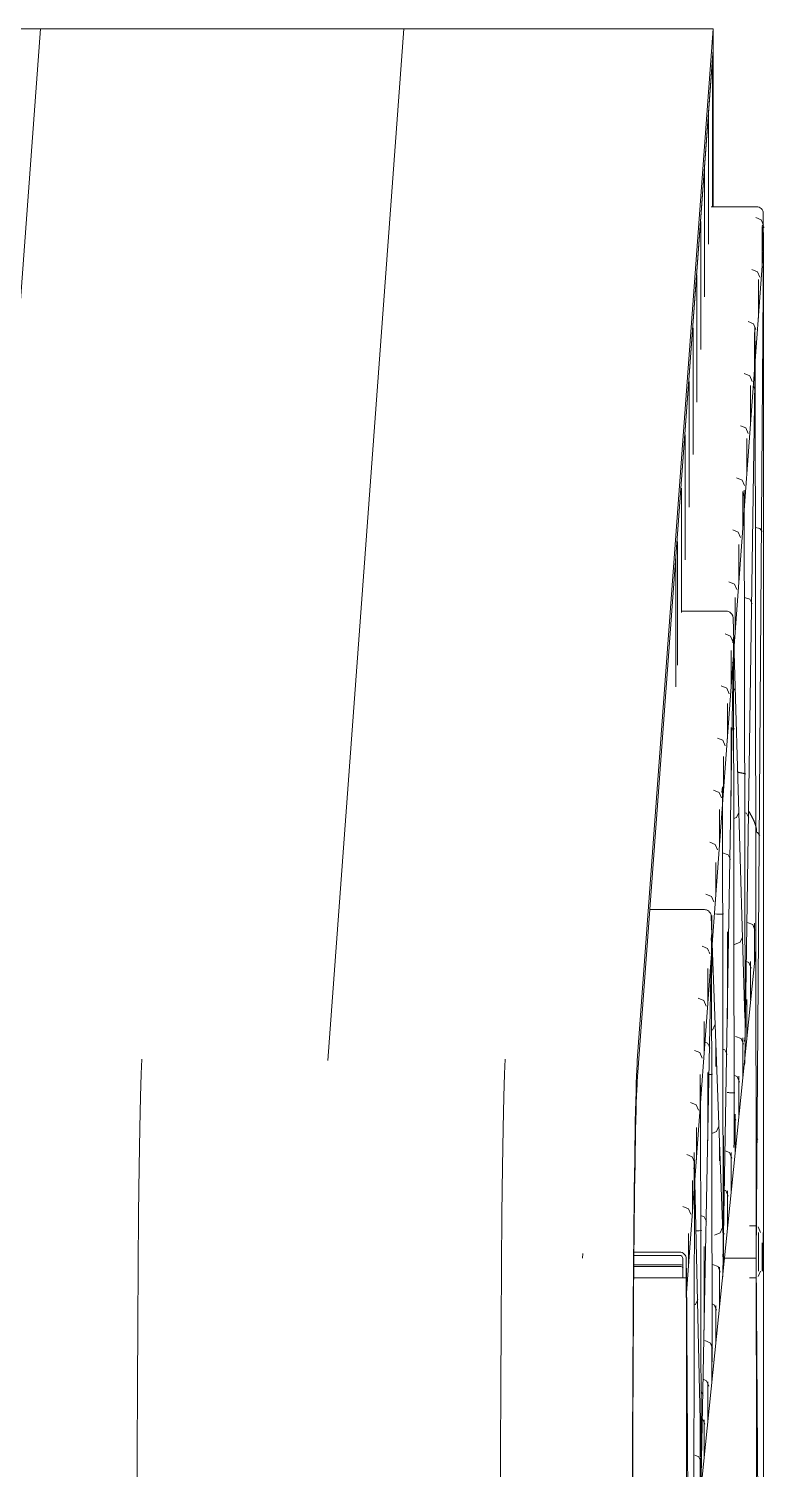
# Model space of a CAD drawing. Header units: metres. Extents: x 3 to 183, y -124 to 10.
# Drawn here: x 92.89 to 93.598, y 4.261 to 5.648 of the extents above; entities that cross this region are included whole.
import ezdxf

# ---------------------------------------------------------------- set-up
doc = ezdxf.new("R2010")
doc.units = ezdxf.units.M
for name, color, linetype, lineweight in [('A-GENM', 7, 'Continuous', 9), ('A-ROOF', 7, 'Continuous', 9), ('A-ROOF-PATT', 7, 'Continuous', 9), ('A-WALL-PATT', 7, 'Continuous', 9), ('I-WALL', 7, 'Continuous', 9)]:
    doc.layers.add(name, color=color, linetype=linetype, lineweight=lineweight)
pattern_1 = [(90, (-80.21, 0), (-0.00373, 2.283966280409814e-19), [])]
pattern_2 = [(90, (-80.16199999999999, 0), (-0.00373, 2.283966280409814e-19), [])]

# ---------------------------------------------------------------- blocks, each defined once
blk = doc.blocks.new('FP_238-Elevación 01')
at = {"layer": 'A-ROOF-PATT', "color": 116, "true_color": 0x008040}
for p, q in [((-80.76112483287318, 4.642252183839147), (-80.76042692614426, 4.656112128290396)), ((-80.4111447042504, 4.642252183839147), (-80.41044679752153, 4.656112128290396)), ((-80.7617977668771, 4.620035304034276), (-80.76112483287318, 4.642252183839147)), ((-80.41181763825435, 4.620035304034276), (-80.4111447042504, 4.642252183839147)), ((-80.76243441714736, 4.589834921217316), (-80.7617977668771, 4.620035304034276)), ((-80.41245428852461, 4.589834921217316), (-80.41181763825435, 4.620035304034276)), ((-80.76302408255025, 4.552158658410472), (-80.76243441714736, 4.589834921217316)), ((-80.4130439539275, 4.552158658410472), (-80.41245428852461, 4.589834921217316)), ((-80.76355685169707, 4.50763979693694), (-80.76302408255025, 4.552158658410472)), ((-80.41357672307433, 4.50763979693694), (-80.4130439539275, 4.552158658410472)), ((-80.76402376953953, 4.457026631914138), (-80.76355685169707, 4.50763979693694)), ((-80.4140436409168, 4.457026631914136), (-80.41357672307433, 4.50763979693694)), ((-80.76441698789093, 4.401169894538019), (-80.76402376953953, 4.457026631914138)), ((-80.41443685926819, 4.401169894538019), (-80.4140436409168, 4.457026631914136)), ((-80.76472989734197, 4.341008452570933), (-80.76441698789093, 4.401169894538019)), ((-80.41474976871922, 4.341008452570933), (-80.41443685926819, 4.401169894538019)), ((-80.76495723835534, 4.277553529386314), (-80.76472989734197, 4.341008452570933)), ((-80.41497710973259, 4.277553529386314), (-80.41474976871922, 4.341008452570933)), ((-80.76509518967045, 4.2118717068244), (-80.76495723835534, 4.277553529386314)), ((-80.4151150610477, 4.2118717068244), (-80.41497710973259, 4.277553529386314))]:
    blk.add_line(p, q, dxfattribs=at)
blk = doc.blocks.new('FP_267-Elevación 01')
at = {"layer": 'A-GENM', "color": 8, "true_color": 0x808080}
blk.add_line((-80.22955235669276, 3.420338428153796), (-80.23590015735981, 4.45508739587573), dxfattribs=at)
blk = doc.blocks.new('FP_269-Elevación 01')
at = {"layer": 'A-GENM', "color": 116, "true_color": 0x008040}
for p, q in [((-80.22525882222808, 4.491035810262987), (-80.22668348007187, 4.491029554284539)), ((-80.22368784068645, 4.491107394197451), (-80.22525882222808, 4.491035810262987)), ((-80.22247559059893, 4.491230891169879), (-80.22368784068645, 4.491107394197451)), ((-80.22170467434007, 4.491391096203484), (-80.22247559059893, 4.491230891169879)), ((-80.22142761811341, 4.491570302727773), (-80.22170467434007, 4.491391096203484))]:
    blk.add_line(p, q, dxfattribs=at)
blk = doc.blocks.new('FP_270-Elevación 01')
at = {"layer": 'A-GENM', "color": 8, "true_color": 0x808080}
blk.add_line((-80.22183528769585, 4.26149548191655), (-80.22240537627384, 4.631305021051944), dxfattribs=at)
blk = doc.blocks.new('FP_271-Elevación 01')
at = {"layer": 'A-GENM', "color": 116, "true_color": 0x008040}
for p, q in [((-80.21367674455257, 4.641385677822297), (-80.21404556963475, 4.641380212196951)), ((-80.21247269328316, 4.64144919511793), (-80.21367674455257, 4.641385677822297)), ((-80.21156112411911, 4.64154639349008), (-80.21247269328316, 4.64144919511793)), ((-80.21098773866858, 4.641667030371362), (-80.21156112411911, 4.64154639349008)), ((-80.21078128059617, 4.641799687889684), (-80.21098773866858, 4.641667030371362))]:
    blk.add_line(p, q, dxfattribs=at)
blk = doc.blocks.new('FP_272-Elevación 01')
at = {"layer": 'A-GENM', "color": 8, "true_color": 0x808080}
blk.add_line((-80.21112028561075, 4.36718299555426), (-80.21175044735591, 4.775961268883705), dxfattribs=at)
blk = doc.blocks.new('FP_273-Elevación 01')
at = {"layer": 'A-GENM', "color": 116, "true_color": 0x008040}
for p, q in [((-80.20673163529969, 4.79593089722399), (-80.20790973862591, 4.796017563682906)), ((-80.20558058312227, 4.79587043084577), (-80.20673163529969, 4.79593089722399)), ((-80.20448492102517, 4.795835192828003), (-80.20558058312227, 4.79587043084577)), ((-80.20347162405234, 4.795823590244482), (-80.20448492102517, 4.795835192828003)), ((-80.20256563914495, 4.795833448186175), (-80.20347162405234, 4.795823590244482)), ((-80.20178927086506, 4.79586206331469), (-80.20256563914495, 4.795833448186175)), ((-80.2011616321831, 4.795906270427445), (-80.20178927086506, 4.79586206331469)), ((-80.20069817385327, 4.795962520395459), (-80.2011616321831, 4.795906270427445)), ((-80.20041030396453, 4.796026967554688), (-80.20069817385327, 4.795962520395459)), ((-80.2003051070358, 4.796095564399033), (-80.20041030396453, 4.796026967554688))]:
    blk.add_line(p, q, dxfattribs=at)
blk = doc.blocks.new('FP_274-Elevación 01')
at = {"layer": 'A-GENM', "color": 8, "true_color": 0x808080}
blk.add_line((-80.20056672393373, 4.47127814036197), (-80.20125605373781, 4.918438015162412), dxfattribs=at)
blk = doc.blocks.new('FP_275-Elevación 01')
at = {"layer": 'A-GENM', "color": 116, "true_color": 0x008040}
for p, q in [((-80.19144235490954, 4.974140606814678), (-80.1920113651761, 4.97415817545254)), ((-80.19094669577758, 4.974131485001873), (-80.19144235490954, 4.974140606814678)), ((-80.19053061889451, 4.974129570976373), (-80.19094669577758, 4.974131485001873)), ((-80.19019935458165, 4.974133535058307), (-80.19053061889451, 4.974129570976373)), ((-80.189957066593, 4.974141973647202), (-80.19019935458165, 4.974133535058307)), ((-80.18980679975374, 4.974153426873058), (-80.189957066593, 4.974141973647202)), ((-80.18975044166962, 4.974166396955066), (-80.18980679975374, 4.974153426873058)), ((-80.19597264013743, 4.624100497772324), (-80.19681569670395, 4.624201373040976)), ((-80.19513918553137, 4.624013084974385), (-80.19597264013743, 4.624100497772324)), ((-80.1943258119741, 4.623938880163966), (-80.19513918553137, 4.624013084974385)), ((-80.1935427460231, 4.623877462759762), (-80.1943258119741, 4.623938880163966)), ((-80.19279983310018, 4.623828251371422), (-80.1935427460231, 4.623877462759762)), ((-80.19210641367947, 4.623790511110859), (-80.19279983310018, 4.623828251371422)), ((-80.19147120582564, 4.623763362833905), (-80.19210641367947, 4.623790511110859)), ((-80.19090219555906, 4.62374579419604), (-80.19147120582564, 4.623763362833905)), ((-80.19040653642709, 4.623736672383235), (-80.19090219555906, 4.62374579419604)), ((-80.18999045954403, 4.623734758357731), (-80.19040653642709, 4.623736672383235)), ((-80.18965919523117, 4.623738722439668), (-80.18999045954403, 4.623734758357731)), ((-80.18941690724252, 4.62374716102856), (-80.18965919523117, 4.623738722439668)), ((-80.18926664040326, 4.623758614254416), (-80.18941690724252, 4.62374716102856)), ((-80.18921028231912, 4.623771584336424), (-80.18926664040326, 4.623758614254416))]:
    blk.add_line(p, q, dxfattribs=at)
blk = doc.blocks.new('FP_276-Elevación 01')
at = {"layer": 'A-GENM', "color": 8, "true_color": 0x808080}
blk.add_line((-80.18989974416785, 4.576491985447896), (-80.19064887790418, 5.062445945013568), dxfattribs=at)
blk = doc.blocks.new('FP_277-Elevación 01')
at = {"layer": 'A-GENM', "color": 116, "true_color": 0x008040}
for p, q in [((-80.18620769586906, 4.932517070941002), (-80.18664546860954, 4.932626744856884)), ((-80.18577113533455, 4.932411036095564), (-80.18620769586906, 4.932517070941002)), ((-80.18533726360702, 4.932308621839934), (-80.18577113533455, 4.932411036095564)), ((-80.18490754818949, 4.932209797442561), (-80.18533726360702, 4.932308621839934)), ((-80.18448344252135, 4.932114520024939), (-80.18490754818949, 4.932209797442561)), ((-80.1840663810603, 4.932022734706713), (-80.18448344252135, 4.932114520024939)), ((-80.18365777442878, 4.931934374791369), (-80.1840663810603, 4.932022734706713)), ((-80.18325900464065, 4.931849361991904), (-80.18365777442878, 4.931934374791369)), ((-80.18287142042506, 4.931767606695741), (-80.18325900464065, 4.931849361991904)), ((-80.18249633266274, 4.931689008267953), (-80.18287142042506, 4.931767606695741)), ((-80.18213500995037, 4.931613455391751), (-80.18249633266274, 4.931689008267953)), ((-80.181788674308, 4.931540826445171), (-80.18213500995037, 4.931613455391751)), ((-80.18145849704428, 4.931470989912606), (-80.181788674308, 4.931540826445171)), ((-80.18114559479292, 4.931403804829793), (-80.18145849704428, 4.931470989912606)), ((-80.18085102573454, 4.931339121260802), (-80.18114559479292, 4.931403804829793)), ((-80.18057578601599, 4.931276780805378), (-80.18085102573454, 4.931339121260802)), ((-80.18032080637975, 4.931216617134911), (-80.18057578601599, 4.931276780805378)), ((-80.18008694901465, 4.931158456555232), (-80.18032080637975, 4.931216617134911)), ((-80.17987500463836, 4.931102118594353), (-80.18008694901465, 4.931158456555232)), ((-80.17968568982198, 4.931047416613128), (-80.17987500463836, 4.931102118594353)), ((-80.17951964456535, 4.930994158436758), (-80.17968568982198, 4.931047416613128)), ((-80.17937743013144, 4.930942147005075), (-80.17951964456535, 4.930994158436758)), ((-80.17925952714732, 4.930891181039321), (-80.17937743013144, 4.930942147005075)), ((-80.17916633397778, 4.930841055723215), (-80.17925952714732, 4.930891181039321)), ((-80.17909816537738, 4.930791563395973), (-80.17916633397778, 4.930841055723215)), ((-80.17905525142554, 4.930742494254988), (-80.17909816537738, 4.930791563395973)), ((-80.17903773674789, 4.930693637065719), (-80.17905525142554, 4.930742494254988))]:
    blk.add_line(p, q, dxfattribs=at)
blk = doc.blocks.new('FP_278-Elevación 01')
at = {"layer": 'A-GENM', "color": 8, "true_color": 0x808080}
blk.add_line((-80.179411615081, 4.678698843059158), (-80.18022142676288, 5.204013849235587), dxfattribs=at)
blk = doc.blocks.new('FP_279-Elevación 01')
at = {"layer": 'A-GENM', "color": 116, "true_color": 0x008040}
for p, q in [((-80.17145218194393, 5.304230122793341), (-80.1696204119097, 5.300725028825764)), ((-80.18006247604013, 5.100665307441532), (-80.1748725424712, 5.098951134681711)), ((-80.1748725424712, 5.098951134681711), (-80.17263522711077, 5.094670029288079)), ((-80.17974312948499, 4.893509074297794), (-80.17788735767226, 4.892896135144028)), ((-80.17788735767226, 4.892896135144028), (-80.17565004231183, 4.888615029750399))]:
    blk.add_line(p, q, dxfattribs=at)
blk = doc.blocks.new('FP_280-Elevación 01')
at = {"layer": 'A-GENM', "color": 8, "true_color": 0x808080}
blk.add_line((-80.17957603152752, 4.653656605570633), (-80.16967351722711, 5.330468431008939), dxfattribs=at)
blk = doc.blocks.new('FP_281-Elevación 01')
at = {"layer": 'A-GENM', "color": 8, "true_color": 0x808080}
blk.add_line((-80.17964128317342, 4.695843290946364), (-80.19087300001763, 5.080647322693108), dxfattribs=at)
blk = doc.blocks.new('FP_282-Elevación 01')
at = {"layer": 'A-GENM', "color": 116, "true_color": 0x008040}
for p, q in [((-80.1889190230533, 5.013793992279582), (-80.19009350594031, 5.011157667776029)), ((-80.18763890842233, 4.888774593534117), (-80.19015250407806, 4.8878014111319)), ((-80.18541560420009, 4.893765174039677), (-80.18763890842233, 4.888774593534117)), ((-80.18191218534685, 4.773736355799778), (-80.1841354895691, 4.768745775294213)), ((-80.1841354895691, 4.768745775294213), (-80.18946384021052, 4.766682811402138))]:
    blk.add_line(p, q, dxfattribs=at)
blk = doc.blocks.new('FP_283-Elevación 01')
at = {"layer": 'A-GENM', "color": 116, "true_color": 0x008040}
for p, q in [((-80.19162815174117, 5.038546357518708), (-80.19044787836883, 5.03618073794389)), ((-80.20115839582053, 4.854849372115022), (-80.19583037842618, 4.853003728381613)), ((-80.19583037842618, 4.853003728381613), (-80.19359611277521, 4.84852559417708)), ((-80.20086727498989, 4.666002823746774), (-80.19897861283253, 4.665348584614804)), ((-80.19897861283253, 4.665348584614804), (-80.19674434718154, 4.660870450410271))]:
    blk.add_line(p, q, dxfattribs=at)
blk = doc.blocks.new('FP_284-Elevación 01')
at = {"layer": 'A-GENM', "color": 8, "true_color": 0x808080}
blk.add_line((-80.2007339415858, 4.448213694884736), (-80.19082306485302, 5.038966084347899), dxfattribs=at)
blk = doc.blocks.new('FP_285-Elevación 01')
at = {"layer": 'A-GENM', "color": 8, "true_color": 0x808080}
blk.add_line((-80.20079949012411, 4.489111810141609), (-80.2119754231299, 4.793582700900587), dxfattribs=at)
blk = doc.blocks.new('FP_286-Elevación 01')
at = {"layer": 'A-GENM', "color": 116, "true_color": 0x008040}
for p, q in [((-80.20841060051482, 4.68923315105717), (-80.21063025761279, 4.684129123170703)), ((-80.20482889155625, 4.591655068180956), (-80.20704854865421, 4.586551040294489)), ((-80.20704854865421, 4.586551040294489), (-80.21145613356305, 4.584804346942959)), ((-80.20124718259765, 4.494076985304742), (-80.20346683969565, 4.488972957418275)), ((-80.20346683969565, 4.488972957418275), (-80.20879367345032, 4.486861972537337))]:
    blk.add_line(p, q, dxfattribs=at)
blk = doc.blocks.new('FP_287-Elevación 01')
at = {"layer": 'A-GENM', "color": 116, "true_color": 0x008040}
for p, q in [((-80.21798294049795, 4.672507002628302), (-80.21551447735045, 4.671614606942841)), ((-80.21551447735045, 4.671614606942841), (-80.21440183404756, 4.669287665211921)), ((-80.21404556963475, 4.668542586778221), (-80.21328357647225, 4.666948981995925)), ((-80.22130628437989, 4.505365106907918), (-80.21879121468854, 4.50445586208348)), ((-80.21879121468854, 4.50445586208348), (-80.21656031381038, 4.499790237136565)), ((-80.22195213674759, 4.337054905362297), (-80.21983705114847, 4.332631492277206))]:
    blk.add_line(p, q, dxfattribs=at)
blk = doc.blocks.new('FP_288-Elevación 01')
at = {"layer": 'A-GENM', "color": 8, "true_color": 0x808080}
blk.add_line((-80.22202856142493, 4.237706698485473), (-80.21192571360783, 4.753091114860324), dxfattribs=at)
blk = doc.blocks.new('FP_289-Elevación 01')
at = {"layer": 'A-GENM', "color": 8, "true_color": 0x808080}
blk.add_line((-80.22203939151765, 4.27994213915261), (-80.22834072758297, 4.566473460420677), dxfattribs=at)
blk = doc.blocks.new('FP_290-Elevación 01')
at = {"layer": 'A-GENM', "color": 116, "true_color": 0x008040}
for p, q in [((-80.2249730499965, 4.424761435817785), (-80.22720217067753, 4.420007461215332)), ((-80.22720217067753, 4.420007461215332), (-80.22838245075846, 4.419575901975484)), ((-80.22161632861793, 4.272126216593745), (-80.22279388410796, 4.269614881545681))]:
    blk.add_line(p, q, dxfattribs=at)
blk = doc.blocks.new('FP_291-Elevación 01')
at = {"layer": 'A-GENM', "color": 8, "true_color": 0x808080}
blk.add_line((-80.23587354948964, 0.4698078119111403), (-80.23587354948964, 4.445748329327412), dxfattribs=at)
blk = doc.blocks.new('FP_293-Elevación 01')
at = {"layer": 'A-GENM', "color": 8, "true_color": 0x808080}
blk.add_line((-80.23312768943038, 0.4698076429386195), (-80.22822843020006, 4.547462912564271), dxfattribs=at)
blk = doc.blocks.new('FP_294-Elevación 01')
at = {"layer": 'A-GENM', "color": 8, "true_color": 0x808080}
blk.add_line((-80.33575446289233, 4.469062419170062), (-80.3360784756824, 4.464663471525888), dxfattribs=at)
blk = doc.blocks.new('FP_295-Elevación 01')
at = {"layer": 'A-GENM', "color": 116, "true_color": 0x008040}
for p, q in [((-80.1691941124665, 5.466498717300601), (-80.16387060074052, 5.464318479212745)), ((-80.16387060074052, 5.464318479212745), (-80.16165876943923, 5.459053739569231)), ((-80.17288524246048, 5.416386227644324), (-80.1675617307345, 5.414205989556471)), ((-80.1675617307345, 5.414205989556471), (-80.16534989943321, 5.408941249912955)), ((-80.17657637245446, 5.366273737988049), (-80.17125286072849, 5.364093499900197)), ((-80.17125286072849, 5.364093499900197), (-80.16904102942719, 5.358828760256682)), ((-80.18026750244844, 5.316161248331776), (-80.1749439907225, 5.313981010243921)), ((-80.1749439907225, 5.313981010243921), (-80.1727321594212, 5.308716270600407)), ((-80.18395863244244, 5.266048758675502), (-80.17863512071646, 5.263868520587649)), ((-80.17863512071646, 5.263868520587649), (-80.17642328941518, 5.258603780944133)), ((-80.18764976243644, 5.215936269019229), (-80.18232625071046, 5.213756030931373)), ((-80.18232625071046, 5.213756030931373), (-80.18011441940916, 5.20849129128786)), ((-80.1913408924304, 5.165823779362956), (-80.18601738070443, 5.163643541275099)), ((-80.18601738070443, 5.163643541275099), (-80.18380554940315, 5.158378801631583)), ((-80.1950320224244, 5.115711289706682), (-80.18970851069844, 5.113531051618826)), ((-80.18970851069844, 5.113531051618826), (-80.18749667939714, 5.10826631197531)), ((-80.19872315241837, 5.065598800050406), (-80.19339964069242, 5.063418561962549)), ((-80.19339964069242, 5.063418561962549), (-80.19118780939114, 5.058153822319036)), ((-80.20241428241238, 5.015486310394132), (-80.1970907706864, 5.013306072306277)), ((-80.1970907706864, 5.013306072306277), (-80.19487893938512, 5.008041332662762)), ((-80.20610541240636, 4.965373820737858), (-80.2007819006804, 4.963193582650002)), ((-80.2007819006804, 4.963193582650002), (-80.19857006937913, 4.957928843006488)), ((-80.20979654240034, 4.915261331081584), (-80.20447303067438, 4.913081092993729)), ((-80.20447303067438, 4.913081092993729), (-80.2022611993731, 4.907816353350213)), ((-80.21348767239435, 4.865148841425309), (-80.20816416066837, 4.862968603337453)), ((-80.20816416066837, 4.862968603337453), (-80.20595232936708, 4.85770386369394)), ((-80.21717880238833, 4.815036351769034), (-80.21185529066236, 4.812856113681179)), ((-80.21185529066236, 4.812856113681179), (-80.20964345936106, 4.807591374037663)), ((-80.22086993238231, 4.764923862112759), (-80.21554642065634, 4.762743624024908)), ((-80.21554642065634, 4.762743624024908), (-80.21432504217424, 4.759836422327075)), ((-80.21404556963475, 4.759171204253208), (-80.21333458935507, 4.75747888438139)), ((-80.22456106237631, 4.714811372456486), (-80.21923755065033, 4.712631134368632)), ((-80.21923755065033, 4.712631134368632), (-80.21702571934904, 4.707366394725116)), ((-80.22825219237028, 4.664698882800212), (-80.2229286806443, 4.662518644712359)), ((-80.2229286806443, 4.662518644712359), (-80.22071684934302, 4.657253905068842)), ((-80.23194332236426, 4.614586393143938), (-80.22661981063828, 4.612406155056084)), ((-80.22661981063828, 4.612406155056084), (-80.224407979337, 4.607141415412568)), ((-80.23563445235825, 4.564473903487662), (-80.23031094063228, 4.562293665399809)), ((-80.23031094063228, 4.562293665399809), (-80.22809910933101, 4.557028925756292)), ((-80.23932558235224, 4.514361413831388), (-80.23400207062627, 4.512181175743536)), ((-80.23400207062627, 4.512181175743536), (-80.231790239325, 4.506916436100018))]:
    blk.add_line(p, q, dxfattribs=at)
blk = doc.blocks.new('FP_296-Elevación 01')
at = {"layer": 'A-GENM', "color": 8, "true_color": 0x808080}
blk.add_line((-80.23606091866883, 4.426833187128933), (-80.16193235952356, 5.433236824891251), dxfattribs=at)
blk = doc.blocks.new('FP_297-Elevación 01')
at = {"layer": 'A-GENM', "color": 116, "true_color": 0x008040}
for p, q in [((-80.17741628029854, 4.787923170511558), (-80.17209368749019, 4.78573195973364)), ((-80.17209368749019, 4.78573195973364), (-80.16988405868035, 4.780441209727035)), ((-80.17816570971009, 4.750119741578754), (-80.17580281175583, 4.749146981187174)), ((-80.17580281175583, 4.749146981187174), (-80.17359318294604, 4.743856231180569)), ((-80.17846956592408, 4.710066144705093), (-80.17730230721168, 4.707271252634099)), ((-80.18854365309548, 4.678168234872151), (-80.18322106028712, 4.675977024094236)), ((-80.18322106028712, 4.675977024094236), (-80.1810114314773, 4.670686274087631)), ((-80.18944106400888, 4.640425727124462), (-80.18693018455276, 4.639392045547767)), ((-80.18693018455276, 4.639392045547767), (-80.18472055574296, 4.634101295541162)), ((-80.18959693872101, 4.600311209065675), (-80.18842968000862, 4.597516316994692)), ((-80.19872517736498, 4.568023911285506), (-80.19434843308406, 4.566222088454832)), ((-80.19434843308406, 4.566222088454832), (-80.19307551554, 4.563174206170374)), ((-80.19305761698458, 4.563131349749465), (-80.19213880427424, 4.560931338448227)), ((-80.19936018449759, 4.53017337686486), (-80.19805755734971, 4.529637109908363)), ((-80.19805755734971, 4.529637109908363), (-80.1958479285399, 4.524346359901759)), ((-80.20072431151794, 4.490556273426262), (-80.19955705280556, 4.48776138135529)), ((-80.21079839868938, 4.458658363593343), (-80.20547580588101, 4.456467152815427)), ((-80.20547580588101, 4.456467152815427), (-80.2032661770712, 4.451176402808822)), ((-80.21120317476745, 4.420713047402557), (-80.20918493014665, 4.419882174268957)), ((-80.20918493014665, 4.419882174268957), (-80.20697530133684, 4.414591424262352)), ((-80.21821664722066, 4.385488406500409), (-80.2128940544123, 4.383297195722489)), ((-80.2128940544123, 4.383297195722489), (-80.21068442560251, 4.378006445715884)), ((-80.21911405813405, 4.347745898752716), (-80.21660317867794, 4.346712217176021)), ((-80.21660317867794, 4.346712217176021), (-80.21439354986813, 4.341421467169416)), ((-80.22031230294358, 4.310127238629553), (-80.21810267413379, 4.304836488622948)), ((-80.22770872419186, 4.275060250502538), (-80.22402142720922, 4.273542260083085)), ((-80.22402142720922, 4.273542260083085), (-80.22181179839941, 4.26825151007648)), ((-80.22858703761771, 4.237309880680474), (-80.22773055147486, 4.236957281536617)), ((-80.22773055147486, 4.236957281536617), (-80.22552092266507, 4.231666531530012))]:
    blk.add_line(p, q, dxfattribs=at)
blk = doc.blocks.new('FP_298-Elevación 01')
at = {"layer": 'A-GENM', "color": 8, "true_color": 0x808080}
blk.add_line((-80.22886767046255, 4.172327496998411), (-80.16916834737523, 4.761172274893121), dxfattribs=at)
blk = doc.blocks.new('FP_306-Elevación 01')
at = {"layer": 'A-GENM', "color": 116, "true_color": 0x008040}
blk.add_line((-80.16450942855987, 4.452162466609916), (-80.16671308117175, 4.446842076520482), dxfattribs=at)
at = {"layer": 'A-GENM', "color": 8, "true_color": 0x808080}
blk.add_line((-80.17516998510884, 4.445802466609917), (-80.1683036157072, 4.44580246660992), dxfattribs=at)
blk = doc.blocks.new('FP_307-Elevación 01')
at = {"layer": 'A-GENM', "color": 8, "true_color": 0x808080}
blk.add_line((-80.1683036157072, 4.495802466609919), (-80.17516998510884, 4.495802466609917), dxfattribs=at)
at = {"layer": 'A-GENM', "color": 116, "true_color": 0x008040}
blk.add_line((-80.16671308117175, 4.494762856699353), (-80.16450942855987, 4.489442466609917), dxfattribs=at)
blk = doc.blocks.new('FP_308-Elevación 01')
at = {"layer": 'A-GENM', "color": 116, "true_color": 0x008040}
for p, q in [((-80.16279500835599, 5.459140389689193), (-80.16098450550938, 5.456866438357849)), ((-80.16939137746554, 5.167915779943357), (-80.16528374321139, 5.167056277362088)), ((-80.16528374321139, 5.167056277362088), (-80.16303205553291, 5.164228207688589)), ((-80.16906307266625, 4.874780413154712), (-80.16733129323495, 4.874418046692823)), ((-80.16733129323495, 4.874418046692823), (-80.16507960555647, 4.871589977019324)), ((-80.16831663231414, 4.58044570268834), (-80.16712715558, 4.578951746350062))]:
    blk.add_line(p, q, dxfattribs=at)
blk = doc.blocks.new('FP_309-Elevación 01')
at = {"layer": 'A-GENM', "color": 8, "true_color": 0x808080}
blk.add_line((-80.16861677527199, 4.464433500216924), (-80.16177773931088, 5.441876473589171), dxfattribs=at)
blk = doc.blocks.new('FP_311-Elevación 01')
at = {"layer": 'A-GENM', "color": 8, "true_color": 0x808080}
blk.add_line((-80.16171922144784, 3.46839028548088), (-80.16861677533632, 4.464431668852336), dxfattribs=at)
blk = doc.blocks.new('FP_318-Elevación 01')
at = {"layer": 'A-GENM', "color": 8, "true_color": 0x808080}
blk.add_line((-80.16412923568551, 0.4698033969674629), (-80.16959223714524, 5.347584471710962), dxfattribs=at)
blk = doc.blocks.new('FP_319-Elevación 01')
at = {"layer": 'A-GENM', "color": 116, "true_color": 0x008040}
for p, q in [((-80.17578108540452, 4.894823612945634), (-80.17592550232973, 4.895078775268527)), ((-80.17563669210814, 4.894568739166787), (-80.17578108540452, 4.894823612945634)), ((-80.17549237531978, 4.894314153773162), (-80.17563669210814, 4.894568739166787)), ((-80.17534818789058, 4.894059856500103), (-80.17549237531978, 4.894314153773162)), ((-80.17520418262419, 4.893805846977242), (-80.17534818789058, 4.894059856500103)), ((-80.17506041225742, 4.893552124728615), (-80.17520418262419, 4.893805846977242)), ((-80.17491692944097, 4.893298689172849), (-80.17506041225742, 4.893552124728615)), ((-80.17477378671983, 4.893045539623368), (-80.17491692944097, 4.893298689172849)), ((-80.17463103651441, 4.892792675288652), (-80.17477378671983, 4.893045539623368)), ((-80.174488731101, 4.892540095272516), (-80.17463103651441, 4.892792675288652)), ((-80.1743469225926, 4.892287798574451), (-80.174488731101, 4.892540095272516)), ((-80.17420566292002, 4.892035784089995), (-80.1743469225926, 4.892287798574451)), ((-80.17406500381256, 4.891784050611109), (-80.17420566292002, 4.892035784089995)), ((-80.1739249967792, 4.89153259682666), (-80.17406500381256, 4.891784050611109)), ((-80.17378569308966, 4.891281421322875), (-80.1739249967792, 4.89153259682666)), ((-80.17364714375552, 4.891030522583869), (-80.17378569308966, 4.891281421322875)), ((-80.17350939951159, 4.890779898992199), (-80.17364714375552, 4.891030522583869)), ((-80.17337251079724, 4.890529548829456), (-80.17350939951159, 4.890779898992199)), ((-80.17323652773796, 4.890279470276905), (-80.17337251079724, 4.890529548829456)), ((-80.17310150012685, 4.890029661416142), (-80.17323652773796, 4.890279470276905)), ((-80.17296747740646, 4.889780120229804), (-80.17310150012685, 4.890029661416142)), ((-80.17283450865055, 4.889530844602301), (-80.17296747740646, 4.889780120229804)), ((-80.1727026425462, 4.8892818323206), (-80.17283450865055, 4.889530844602301)), ((-80.17257192737586, 4.889033081075037), (-80.1727026425462, 4.8892818323206)), ((-80.1724424109996, 4.888784588460165), (-80.17257192737586, 4.889033081075037)), ((-80.1723141408377, 4.888536351975628), (-80.1724424109996, 4.888784588460165)), ((-80.17218716385302, 4.888288369027088), (-80.1723141408377, 4.888536351975628)), ((-80.17206152653405, 4.888040636927175), (-80.17218716385302, 4.888288369027088)), ((-80.17193727487754, 4.887793152896469), (-80.17206152653405, 4.888040636927175)), ((-80.1718144543719, 4.887545914064525), (-80.17193727487754, 4.887793152896469)), ((-80.17169310998038, 4.887298917470923), (-80.1718144543719, 4.887545914064525)), ((-80.17157328612447, 4.887052160066353), (-80.17169310998038, 4.887298917470923)), ((-80.17145502666787, 4.886805638713742), (-80.17157328612447, 4.887052160066353)), ((-80.1713383749001, 4.886559350189396), (-80.17145502666787, 4.886805638713742)), ((-80.17122337352082, 4.88631329118418), (-80.1713383749001, 4.886559350189396)), ((-80.17111006462407, 4.886067458304754), (-80.17122337352082, 4.88631329118418)), ((-80.17099848968286, 4.885821848074785), (-80.17111006462407, 4.886067458304754)), ((-80.17088868953392, 4.885576456936251), (-80.17099848968286, 4.885821848074785)), ((-80.17078070436274, 4.885331281250738), (-80.17088868953392, 4.885576456936251)), ((-80.17067457368881, 4.885086317300765), (-80.17078070436274, 4.885331281250738)), ((-80.17057033635113, 4.884841561291163), (-80.17067457368881, 4.885086317300765)), ((-80.17046803049395, 4.884597009350451), (-80.17057033635113, 4.884841561291163)), ((-80.1703676935528, 4.884352657532279), (-80.17046803049395, 4.884597009350451)), ((-80.17026936224067, 4.884108501816854), (-80.1703676935528, 4.884352657532279)), ((-80.17017307253467, 4.883864538112424), (-80.17026936224067, 4.884108501816854)), ((-80.17007885966274, 4.883620762256793), (-80.17017307253467, 4.883864538112424)), ((-80.16998675809067, 4.883377170018818), (-80.17007885966274, 4.883620762256793)), ((-80.16989680150961, 4.883133757099991), (-80.16998675809067, 4.883377170018818)), ((-80.16980902282356, 4.882890519135995), (-80.16989680150961, 4.883133757099991)), ((-80.16972345413744, 4.882647451698322), (-80.16980902282356, 4.882890519135995)), ((-80.16964012674511, 4.882404550295886), (-80.16972345413744, 4.882647451698322)), ((-80.16955907111812, 4.88216181037668), (-80.16964012674511, 4.882404550295886)), ((-80.1694803168943, 4.881919227329436), (-80.16955907111812, 4.88216181037668)), ((-80.16940389286705, 4.881676796485324), (-80.1694803168943, 4.881919227329436)), ((-80.16932982697475, 4.881434513119669), (-80.16940389286705, 4.881676796485324)), ((-80.16925814629045, 4.881192372453678), (-80.16932982697475, 4.881434513119669)), ((-80.16918887701193, 4.88095036965619), (-80.16925814629045, 4.881192372453678)), ((-80.16912204445218, 4.880708499845462), (-80.16918887701193, 4.88095036965619)), ((-80.16905767303003, 4.880466758090948), (-80.16912204445218, 4.880708499845462)), ((-80.16899578626118, 4.88022513941511), (-80.16905767303003, 4.880466758090948)), ((-80.16893640674965, 4.879983638795252), (-80.16899578626118, 4.88022513941511)), ((-80.16887955617942, 4.879742251165358), (-80.16893640674965, 4.879983638795252)), ((-80.16882525530652, 4.879500971417946), (-80.16887955617942, 4.879742251165358)), ((-80.16877352395133, 4.879259794405956), (-80.16882525530652, 4.879500971417946)), ((-80.16872438099136, 4.879018714944621), (-80.16877352395133, 4.879259794405956)), ((-80.16867784435442, 4.878777727813382), (-80.16872438099136, 4.879018714944621)), ((-80.16863393101188, 4.878536827757807), (-80.16867784435442, 4.878777727813382)), ((-80.16859265697248, 4.878296009491495), (-80.16863393101188, 4.878536827757807)), ((-80.16855403727656, 4.87805526769805), (-80.16859265697248, 4.878296009491495)), ((-80.16851808599039, 4.877814597033009), (-80.16855403727656, 4.87805526769805)), ((-80.16848481620117, 4.877573992125803), (-80.16851808599039, 4.877814597033009)), ((-80.16845424001207, 4.877333447581745), (-80.16848481620117, 4.877573992125803)), ((-80.1684263685379, 4.877092957983988), (-80.16845424001207, 4.877333447581745)), ((-80.16840121190094, 4.876852517895531), (-80.1684263685379, 4.877092957983988)), ((-80.16837877922741, 4.876612121861197), (-80.16840121190094, 4.876852517895531)), ((-80.16835907864382, 4.876371764409653), (-80.16837877922741, 4.876612121861197)), ((-80.16834211727429, 4.876131440055397), (-80.16835907864382, 4.876371764409653)), ((-80.16832790123773, 4.875891143300795), (-80.16834211727429, 4.876131440055397)), ((-80.16831643564574, 4.875650868638076), (-80.16832790123773, 4.875891143300795)), ((-80.16830772460054, 4.875410610551371), (-80.16831643564574, 4.875650868638076)), ((-80.16830177119371, 4.875170363518716), (-80.16830772460054, 4.875410610551371)), ((-80.16829857750491, 4.874930122014104), (-80.16830177119371, 4.875170363518716))]:
    blk.add_line(p, q, dxfattribs=at)
blk = doc.blocks.new('FP_320-Elevación 01')
at = {"layer": 'A-GENM', "color": 8, "true_color": 0x808080}
blk.add_line((-80.16174499034437, 0.4698032502476969), (-80.16174499034436, 5.452151967089729), dxfattribs=at)
blk = doc.blocks.new('M_Cercha-Bodega - M_Cercha-Bodega-V254-Elevación 01')
at = {"layer": 'A-GENM', "true_color": 0x008040}
h = blk.add_hatch(dxfattribs=at)
h.set_pattern_fill('FP_52', color=116, style=0, pattern_type=2)
h.set_pattern_definition([(85.78699999999999, (-80.227, 5.279), (-0.3499756348653318, 7.796860472739087e-07), [])])
h.paths.add_polyline_path([(-80.28616558821197, 4.470490751564015), (-80.24247031711442, 4.470490751564015), (-80.21845689630447, 4.797384330423005), (-80.27126925241278, 4.797384330423006), (-80.28440377885526, 4.603859033383089), (-80.28616558821197, 4.49782552971595), (-80.28641775769462, 4.470490751564015)])
h.paths.add_polyline_path([(-80.21818958513587, 4.800137209993574), (-80.19730009004402, 5.08374266643124), (-80.24093761236979, 5.083742666431243), (-80.24601607703252, 5.014795079027089), (-80.25525545344388, 5.014795079027089), (-80.2710649370913, 4.800158209818232), (-80.2183379785714, 4.800158209818232)])
h.paths.add_polyline_path([(-80.19702727868584, 5.087446479731675), (-80.16834175796913, 5.476894389326332), (-80.21197928029494, 5.476894389326332), (-80.24066254242672, 5.087477143326036), (-80.19723743783844, 5.087477143326036)])
h = blk.add_hatch(dxfattribs=at)
h.set_pattern_fill('FP_36', color=116, style=0, pattern_type=2)
h.set_pattern_definition(pattern_2)
h.paths.add_polyline_path([(-80.23604409707329, 4.427300379307801), (-80.16191553792801, 5.433704017070085), (-80.16281648878666, 5.459140389689193), (-80.23608931851125, 4.456634977062654), (-80.23606513634412, 4.440948298848594)])
h = blk.add_hatch(dxfattribs=at)
h.set_pattern_fill('FP_44', color=116, style=0, pattern_type=2)
h.set_pattern_definition([(89.162, (-80.24600000000001, 3.573), (-0.349977453556459, -1.461715237593454e-06), [])])
h.paths.add_polyline_path([(-80.18007428530402, 5.108325833561566), (-80.18003918564888, 5.187648985027395), (-80.18019334142657, 5.185556094820428), (-80.1801128139842, 5.133318920620201)])
h = blk.add_hatch(dxfattribs=at)
h.set_pattern_fill('FP_46', color=116, style=0, pattern_type=2)
h.set_pattern_definition([(89.039, (-80.249, 4.578), (-0.3499792305265507, -2.086731870805381e-07), [])])
h.paths.add_polyline_path([(-80.19730009004402, 5.08374266643124), (-80.19723743783844, 5.087477143326036), (-80.24087496016419, 5.087477143326036), (-80.24093761236979, 5.083742666431243), (-80.21009288106028, 5.083742666431243)])
h = blk.add_hatch(dxfattribs=at)
h.set_pattern_fill('FP_43', color=116, style=0, pattern_type=2)
h.set_pattern_definition([(90.088, (-80.223, -0.05624), (-0.3499804165862779, 2.468882597559752e-06), [])])
h.paths.add_polyline_path([(-80.18663724511096, 4.935423148631702), (-80.18793676748257, 5.080427757762148), (-80.18989389226884, 5.046997449668014), (-80.18765839354508, 4.970408186085705)])
h = blk.add_hatch(dxfattribs=at)
h.set_pattern_fill('FP_36', color=116, style=0, pattern_type=2)
h.set_pattern_definition(pattern_2)
h.paths.add_polyline_path([(-80.22274525029978, 4.270526526576741), (-80.22080731755403, 4.300087710609743), (-80.2116732907197, 4.746405926100774), (-80.20094686621313, 4.485535072271598), (-80.1997441580301, 4.507286069521731), (-80.19061620114555, 5.032057445496739), (-80.19149957411312, 5.032057445496739), (-80.19173471237912, 5.028865099537349), (-80.20157966454693, 4.510239923930841), (-80.21103983863529, 4.766769767917585), (-80.21328930281724, 4.726042084283961), (-80.22262434780593, 4.306454645200862), (-80.22274655307022, 4.27058576552672)])
h.paths.add_polyline_path([(-80.17963608729497, 4.695734120265416), (-80.17872164633077, 4.712122878594896), (-80.17962492109649, 4.696505521542544)])
h = blk.add_hatch(dxfattribs=at)
h.set_pattern_fill('FP_58', color=116, style=0, pattern_type=2)
h.set_pattern_definition([(90.06399999999998, (-80.214, 0.04262), (-0.349980217296824, -9.315742412483244e-07), [])])
h.paths.add_polyline_path([(-80.17095682365529, 0.469803815766598), (-80.1755445190652, 4.447066079306871), (-80.2011638985469, 4.445909023351078), (-80.21885209171572, 4.271441380516547), (-80.21549484480934, 1.273837308112106), (-80.23216202206191, 1.273837308112106), (-80.23231614380683, 0.4698075920171956), (-80.17533244203617, 0.4698040850562762)])
h.paths.add_polyline_path([(-80.19800523446929, 4.47706453317965), (-80.17544486254292, 4.47706453317965), (-80.17601288758252, 4.693986232593002), (-80.19753770820066, 4.481675982482218)])
h.paths.add_polyline_path([(-80.17601288758252, 4.802601511293308), (-80.17580997446464, 4.803064084009885), (-80.17673031803017, 4.848225135184834), (-80.17630660228744, 4.802601511293308)])
h = blk.add_hatch(dxfattribs=at)
h.set_pattern_fill('FP_48', color=116, style=0, pattern_type=2)
h.set_pattern_definition([(88.87700000000002, (-80.25, 5.42), (-0.3499772388302489, -8.688510558796381e-07), [])])
h.paths.add_polyline_path([(-80.21845689630447, 4.797384330423005), (-80.21839235367568, 4.797384330423005), (-80.21846327193818, 4.800158209818232), (-80.27106493709127, 4.800158209818232), (-80.27126925241278, 4.797384330423006), (-80.25275869723336, 4.797384330423006)])
h = blk.add_hatch(dxfattribs=at)
h.set_pattern_fill('FP_54', color=116, style=0, pattern_type=2)
h.set_pattern_definition([(84.211, (-80.22399999999999, 4.76), (-0.3499847568084271, 1.32140816375137e-06), [])])
h.paths.add_polyline_path([(-80.21125295406358, 4.453004272434353), (-80.2085022780178, 4.480135588862462), (-80.2112932211071, 4.479125014675684), (-80.21127262335621, 4.465763503752865)])
h.paths.add_polyline_path([(-80.19855333009208, 4.578267120823771), (-80.19746910121407, 4.595959344375378), (-80.19825685839974, 4.595938752241812)])
h.paths.add_polyline_path([(-80.1900324126207, 4.662313262327983), (-80.18719748235102, 4.690275621005742), (-80.19007415158164, 4.689388819540831), (-80.19003647820702, 4.664950558833524)])
h.paths.add_polyline_path([(-80.17766572914947, 4.784292149278722), (-80.17641470775753, 4.802601511293308), (-80.17739816214727, 4.802579677647511), (-80.17762415540366, 4.787133609734398)])
h = blk.add_hatch(dxfattribs=at)
h.set_pattern_fill('FP_41', color=116, style=0, pattern_type=2)
h.set_pattern_definition([(90.088, (-80.244, -0.34182), (-0.3499804165862779, 2.468882597559752e-06), [])])
h.paths.add_polyline_path([(-80.2077142979503, 4.677368457703872), (-80.2084005839581, 4.802601511293308), (-80.21099586963383, 4.766769767917585), (-80.20800596237122, 4.685314400650338)])
h = blk.add_hatch(dxfattribs=at)
h.set_pattern_fill('FP_36', color=116, style=0, pattern_type=2)
h.set_pattern_definition(pattern_2)
h.paths.add_polyline_path([(-80.22883559520454, 4.172969009466414), (-80.16913627211721, 4.761813787357557), (-80.16929876606159, 4.797696375629603), (-80.22887711921241, 4.210044785725812)])
h = blk.add_hatch(dxfattribs=at)
h.set_pattern_fill('FP_45', color=116, style=0, pattern_type=2)
h.set_pattern_definition([(91.67200000000001, (-80.204, 3.764), (-0.3499789607925413, -1.604018475593119e-06), [])])
h.paths.add_polyline_path([(-80.19007551865126, 4.690275621005742), (-80.18719748235102, 4.690275621005742), (-80.19019343999948, 4.766769767917585), (-80.19009476107738, 4.702757949214087)])
h = blk.add_hatch(dxfattribs=at)
h.set_pattern_fill('FP_36', color=116, style=0, pattern_type=2)
h.set_pattern_definition(pattern_2)
h.paths.add_polyline_path([(-80.1796400310074, 4.695695221424532), (-80.17945711457293, 4.707974673324427), (-80.17964241246887, 4.695776811442183)])
h = blk.add_hatch(dxfattribs=at)
h.set_pattern_fill('FP_42', color=116, style=0, pattern_type=2)
h.set_pattern_definition([(90.088, (-80.233, -0.19781), (-0.3499804165862779, 2.468882597559752e-06), [])])
h.paths.add_polyline_path([(-80.19717752961165, 4.595959344375378), (-80.19675962518106, 4.595959344375378), (-80.19744070599685, 4.644586717016714), (-80.19723743783844, 4.595959344375378)])
h = blk.add_hatch(dxfattribs=at)
h.set_pattern_fill('FP_47', color=116, style=0, pattern_type=2)
h.set_pattern_definition([(92.10199999999999, (-80.208, 3.285), (-0.3499756179914705, 3.389439420192417e-06), [])])
h.paths.add_polyline_path([(-80.21129477898144, 4.480135588862462), (-80.2085022780178, 4.480135588862462), (-80.21141719916591, 4.559548076212336), (-80.2112971536114, 4.481675982482218)])
h = blk.add_hatch(dxfattribs=at)
h.set_pattern_fill('FP_36', color=116, style=0, pattern_type=2)
h.set_pattern_definition(pattern_2)
h.paths.add_polyline_path([(-80.16804106025367, 4.452162466609916), (-80.16214260216135, 4.452162466609916), (-80.16319246409759, 4.489442466609919), (-80.16844230769475, 4.489442466609919), (-80.16807110468697, 4.452162466609916)])
h = blk.add_hatch(dxfattribs=at)
h.set_pattern_fill('FP_53', color=116, style=0, pattern_type=2)
h.set_pattern_definition([(85.78699999999999, (-80.227, 5.232), (-0.3499756348653318, 7.796860472739087e-07), [])])
h.paths.add_polyline_path([(-80.24003922672473, 4.456188946689774), (-80.24015183341594, 4.470000882874207), (-80.24246998647938, 4.470276272624275), (-80.2427021327292, 4.467343515455519), (-80.28644679165632, 4.467343515455519), (-80.28616558821196, 4.458221573753675), (-80.24220130419211, 4.458221573753675), (-80.24140867375301, 4.456580915091397), (-80.24015183341594, 4.456232367442918)])
h = blk.add_hatch(dxfattribs=at)
h.set_pattern_fill('FP_51', color=116, style=0, pattern_type=2)
h.set_pattern_definition([(90.088, (-80.278, -0.80825), (-0.3499804165862779, 2.468882597559752e-06), [])])
h.paths.add_polyline_path([(-80.23607253594382, 4.445748329327159), (-80.23725255121424, 4.464196279347024), (-80.23928079426864, 4.464196279347024), (-80.23816759909846, 4.445748329327412), (-80.23610097481428, 4.445748329327412)])
h.paths.add_polyline_path([(-80.24247031711442, 4.467343690403392), (-80.2424654654187, 4.467343515455519), (-80.24246901710646, 4.469647452190356)])
h.paths.add_polyline_path([(-80.2427021327292, 4.467343515455519), (-80.24247031711442, 4.467343690403392), (-80.24247031711442, 4.470490751564015), (-80.28641775769462, 4.470490751564015), (-80.28616558821197, 4.467343515455519), (-80.25275869723333, 4.467343515455519)])
h = blk.add_hatch(dxfattribs=at)
h.set_pattern_fill('FP_55', color=116, style=0, pattern_type=2)
h.set_pattern_definition([(89.59899999999999, (-80.241, 1.377), (-0.3499785756294799, -6.003502947531797e-07), [])])
h.paths.add_polyline_path([(-80.1949302494799, 4.464556068614479), (-80.17553238257355, 4.464556068614479), (-80.17641470775753, 4.47706453317965), (-80.19800523446929, 4.47706453317965), (-80.19927339017933, 4.464556068614479), (-80.19558816502018, 4.464556068614479)])
h = blk.add_hatch(dxfattribs=at)
h.set_pattern_fill('FP_40', color=116, style=0, pattern_type=2)
h.set_pattern_definition([(90.351, (-80.249, -1.627), (-0.3499766040234136, 6.019863468651517e-06), [])])
h.paths.add_polyline_path([(-80.2422306709401, 4.445748329327412), (-80.24216388539897, 4.445748329327412), (-80.24269857153013, 4.456634977062654), (-80.28654558033394, 4.456634977062654), (-80.28616558821196, 4.445748329327412), (-80.2426985715301, 4.445748329327412)])
h = blk.add_hatch(dxfattribs=at)
h.set_pattern_fill('FP_39', color=116, style=0, pattern_type=2)
h.set_pattern_definition([(88.94, (-80.256, 6.082999999999999), (-0.3499799948125429, -5.568880582184493e-06), [])])
h.paths.add_polyline_path([(-80.24269857153013, 4.456634977062654), (-80.2422306709401, 4.456634977062654), (-80.24269857153013, 4.458221573753675), (-80.28653814712038, 4.45744072580332), (-80.28616558821199, 4.456634977062654), (-80.25275869723336, 4.456634977062654)])
h = blk.add_hatch(dxfattribs=at)
h.set_pattern_fill('FP_50', color=116, style=0, pattern_type=2)
h.set_pattern_definition([(89.931, (-80.283, 0.6866899999999999), (-0.3499802520112097, 1.473131496601955e-06), [])])
h.paths.add_polyline_path([(-80.23644073225671, 4.464196279347024), (-80.2361009748143, 4.464196279347024), (-80.23650627938322, 4.464196279347024)])
h = blk.add_hatch(dxfattribs=at)
h.set_pattern_fill('FP_57', color=116, style=0, pattern_type=2)
h.set_pattern_definition([(90.39699999999999, (-80.197, 1.294), (-0.3499783668676403, -4.96581574798002e-06), [])])
h.paths.add_polyline_path([(-80.20088672274656, 4.447066079306869), (-80.17541126497163, 4.447066079306871), (-80.17554451906518, 4.464556068614479), (-80.19927339017933, 4.464556068614479), (-80.20083987522834, 4.447457547834918)])
h = blk.add_hatch(dxfattribs=at)
h.set_pattern_fill('FP_49', color=116, style=0, pattern_type=2)
h.set_pattern_definition([(90, (-80.286, 0), (-0.34998, 2.143009433827953e-17), [])])
h.paths.add_polyline_path([(-80.24269857153013, 0.4698082309853043), (-80.24272589821868, 2.416317588990191), (-80.28784558086369, 2.416317588990193), (-80.28784558086369, 0.4698110094779686), (-80.25275869723336, 0.4698088501179077)])
h.paths.add_polyline_path([(-80.28784558086369, 2.427611952287892), (-80.24269857153013, 2.427611952287892), (-80.24269857153013, 4.445748329327412), (-80.28664601211032, 4.445748329327412), (-80.2876769849184, 4.218343267118196), (-80.28784558086369, 2.689657902602759), (-80.28784558086369, 2.445291800801015)])
at = {"layer": 'A-GENM', "color": 8, "true_color": 0x808080}
for p, q in [((-80.21197928029488, 5.476894389326326), (-80.1683417579691, 5.476894389326326)), ((-80.16197241566898, 5.470599917109334), (-80.16191553792798, 5.433704017070112)), ((-80.16214260216134, 5.452151967089724), (-80.16174535143564, 5.452151967089724)), ((-80.16211000886955, 5.462382961621822), (-80.16177794472743, 5.441920972557628)), ((-80.16990706535387, 5.360696401248985), (-80.16967319768621, 5.330561474966816)), ((-80.16998766879237, 5.343680527552593), (-80.1695925942477, 5.347577348663212)), ((-80.18061493810461, 5.198666352426908), (-80.18022178029706, 5.204004044839903)), ((-80.24087496016416, 5.087477143326029), (-80.1972374378384, 5.087477143326029)), ((-80.19104238924592, 5.057098448204886), (-80.19064923143837, 5.062436140617883)), ((-80.20164956507955, 4.913090518353731), (-80.20125640727201, 4.918428210766729)), ((-80.27106493709125, 4.800158209818228), (-80.21833797857134, 4.800158209818228)), ((-80.16917779612507, 4.798889563620448), (-80.16913627211719, 4.761813787361118)), ((-80.21214395869765, 4.770613772075023), (-80.21175080089009, 4.775951464488021)), ((-80.17941196861516, 4.678689038663474), (-80.1798051264227, 4.673351346250478)), ((-80.2227988876156, 4.625957524243263), (-80.22240572980805, 4.631295216656262)), ((-80.18990009770205, 4.576482181052213), (-80.1902932555096, 4.571144488639216)), ((-80.22833955126072, 4.566333626459628), (-80.22851277148548, 4.532784474520115)), ((-80.22862353604543, 4.551647546948958), (-80.22822878670077, 4.547470554030784)), ((-80.16881034620012, 4.452162466609912), (-80.16881034620012, 4.489442466609913)), ((-80.16194397679848, 4.489442466609915), (-80.16194397679848, 4.452162466609914)), ((-80.2867318593095, 4.467343515455514), (-80.24246546541868, 4.467343515455514)), ((-80.24247031711438, 4.470490751564009), (-80.28670677471882, 4.470490751564009)), ((-80.20056707746791, 4.471268335966287), (-80.20096023527549, 4.465930643553289)), ((-80.28681721016754, 4.45663497706265), (-80.24223067094007, 4.45663497706265)), ((-80.24220130419206, 4.45822157375367), (-80.28680456442783, 4.45822157375367)), ((-80.23928079426861, 4.464196279347019), (-80.2392523553981, 4.445748329327409)), ((-80.23590039877938, 4.455048380371626), (-80.23624467310813, 4.436448278283163)), ((-80.23604409707326, 4.427300379307797), (-80.23610097481426, 4.464196279347019)), ((-80.19927339017927, 4.464556068614475), (-80.1755323825735, 4.464556068614475)), ((-80.28690398062035, 4.445748329327408), (-80.24269857153008, 4.445748329327408)), ((-80.2362711613066, 4.44574832932741), (-80.24269857153008, 4.44574832932741)), ((-80.23627116130662, 4.445748329327408), (-80.23587391058092, 4.445748329327408)), ((-80.21112063914494, 4.367173191158574), (-80.2115137969525, 4.361835498745577))]:
    blk.add_line(p, q, dxfattribs=at)
for centre, major_axis, ratio, start_param, end_param in [((-80.16833205457768, 5.470599917109334), (-0.006342817313189726, 0.0004671921783772849), 0.9896406990630969, 3.215883585247044, 4.786679912041941), ((-80.16813758363612, 5.441920972557628), (-0.006359844325284371, 4.449896846796668e-05), 0.5488419347455771, 3.141592653590958, 3.154340377414122), ((-80.17595223315641, 5.347577348663212), (0.006359996011195081, 7.123047746714324e-06), 0.1045225286258956, 6.272470546280082, 6.283185307178981), ((-80.18658141920575, 5.204004044839902), (0.006359992442909881, 9.80439567962891e-06), 0.1431703155462285, 6.272418313319581, 6.28318530717927), ((-80.19700887034705, 5.062436140617883), (0.006359992442895671, 9.804395679607006e-06), 0.143170315546688, 6.272418313319616, 6.28318530717927), ((-80.20761604618069, 4.918428210766728), (0.006359992442895671, 9.804395679607006e-06), 0.143170315546688, 6.272418313319616, 6.28318530717927), ((-80.21811043979878, 4.775951464488021), (0.00635999244290988, 9.804395679267384e-06), 0.1431703155463682, 6.272418313319988, 6.283185307179673), ((-80.18577160752385, 4.678689038663473), (0.006359992442895649, 9.804395677799348e-06), 0.1431703155465141, 6.272418313321587, 6.283185307181261), ((-80.22876536871672, 4.631295216656262), (0.006359992442895671, 9.804395679607006e-06), 0.143170315546688, 6.272418313319616, 6.283185307180227), ((-80.19625973661073, 4.576482181052213), (0.006359992442895646, 9.804395679968485e-06), 0.1431703155466503, 6.272418313319215, 6.283185307178873), ((-80.23458842560945, 4.547470554030784), (-0.006359995409420913, 7.641466518490173e-06), 0.112037440125769, 3.141592653590206, 3.152316240781773), ((-80.24246061372294, 4.464196279347019), (-0.006342817313168668, 0.0004671921784706901), 0.9896406990651457, 3.215883585261936, 4.786679912059066), ((-80.24246061372295, 4.464196279347019), (-0.00317140865657083, 0.0002335960895220437), 0.9896406990626312, 3.215883585353283, 4.78667991214818), ((-80.2069267163766, 4.471268335966286), (0.006359992442909853, 9.80439568179801e-06), 0.1431703155463269, 6.272418313317206, 6.283185307176864), ((-80.24226003768808, 4.455048380371627), (0.003179940164185907, 1.950775205485579e-05), 0.4989014501268049, 0.2495037340197234, 1.558500673013233), ((-80.24226003768808, 4.455048380371627), (0.006359880328302025, 3.901550411000648e-05), 0.4989014501322285, 1.076306485404113, 1.558500673015277), ((-80.24226003768808, 4.455048380371627), (0.006359880328329066, 3.901550410068254e-05), 0.4989014501301758, 6.270889653400768, 6.283185307178628), ((-80.21748027805361, 4.367173191158574), (0.006359992442909853, 9.80439568179801e-06), 0.1431703155463269, 6.272418313317206, 6.283185307176864)]:
    blk.add_ellipse(centre, major_axis=major_axis, ratio=ratio, start_param=start_param, end_param=end_param, dxfattribs=at)
for points, knots in [([(-80.1972374378384, 5.087477143326029), (-80.19668244250319, 5.087476727258247), (-80.1955723635921, 5.087315365392962), (-80.19402005293338, 5.086602778263877), (-80.19290883661407, 5.085658588044618), (-80.19217441502428, 5.084731264159609), (-80.19155516217538, 5.083706468169559), (-80.19101786584382, 5.082272223837254), (-80.19087043226966, 5.081045025031779), (-80.19086966103305, 5.080427757762143)], [0, 0, 0, 0, 0.1666666666666667, 0.3333333333333333, 0.5, 0.5833333333333333, 0.6666666666666666, 0.8333333333333333, 1, 1, 1, 1]), ([(-80.21833797857136, 4.800158209818227), (-80.21778298501982, 4.800157927561081), (-80.21667290947508, 4.80000124380753), (-80.21512062647021, 4.799310192721114), (-80.21400944448617, 4.79839437992257), (-80.21327505830175, 4.797495042008942), (-80.21265584207529, 4.796501001852109), (-80.21211860414704, 4.795110291907685), (-80.21197120290064, 4.79391913268757), (-80.21197046347206, 4.79332105933129)], [0, 0, 0, 0, 0.1666666666666667, 0.3333333333333333, 0.5, 0.5833333333333333, 0.6666666666666666, 0.8333333333333333, 1, 1, 1, 1]), ([(-80.17957517287758, 4.653786496268208), (-80.17957429639513, 4.653159791416625), (-80.17968250177958, 4.652230309842404), (-80.18003837761788, 4.651047471610789), (-80.18028351517125, 4.650487647357948), (-80.18042185541256, 4.650217999009549)], [0, 0, 0, 0, 0.1666666666666667, 0.25, 0.3333333333333333, 0.3333333333333333, 0.3333333333333333, 0.3333333333333333]), ([(-80.1755323825735, 4.464556068614475), (-80.17497738997834, 4.464557412672225), (-80.1738656088679, 4.464555129398062), (-80.17256598120179, 4.464553911020716), (-80.17163326583962, 4.464552920381792), (-80.17099903201772, 4.464550604593517), (-80.17044098115908, 4.464549505539376), (-80.16996866074328, 4.46454700674434), (-80.16959016930277, 4.464544990261802), (-80.16921911792505, 4.464543381651096), (-80.16909890551669, 4.464532914191838), (-80.16909179403712, 4.464538105645041)], [0, 0, 0, 0, 0.1666666666666667, 0.3333333333333333, 0.4166666666666666, 0.5, 0.5833333333333333, 0.6666666666666666, 0.75, 0.8333333333333333, 1, 1, 1, 1])]:
    blk.add_open_spline(points, degree=3, knots=knots, dxfattribs=at)
blk.add_open_spline([(-80.20073288424351, 4.448351588862502), (-80.20073201827229, 4.447745700953503), (-80.20080411671546, 4.447145058644129), (-80.2009468662131, 4.446563506807321)], degree=3, dxfattribs=at)
for name in ['FP_295-Elevación 01', 'FP_308-Elevación 01', 'FP_320-Elevación 01', 'FP_309-Elevación 01', 'FP_296-Elevación 01', 'FP_318-Elevación 01', 'FP_280-Elevación 01', 'FP_279-Elevación 01', 'FP_278-Elevación 01', 'FP_281-Elevación 01', 'FP_276-Elevación 01', 'FP_283-Elevación 01', 'FP_284-Elevación 01', 'FP_282-Elevación 01', 'FP_275-Elevación 01', 'FP_277-Elevación 01', 'FP_274-Elevación 01', 'FP_319-Elevación 01', 'FP_297-Elevación 01', 'FP_285-Elevación 01', 'FP_273-Elevación 01', 'FP_272-Elevación 01', 'FP_298-Elevación 01', 'FP_288-Elevación 01', 'FP_286-Elevación 01', 'FP_287-Elevación 01', 'FP_271-Elevación 01', 'FP_270-Elevación 01', 'FP_289-Elevación 01', 'FP_293-Elevación 01', 'FP_307-Elevación 01', 'FP_269-Elevación 01', 'FP_294-Elevación 01', 'FP_267-Elevación 01', 'FP_306-Elevación 01', 'FP_311-Elevación 01', 'FP_291-Elevación 01', 'FP_290-Elevación 01']:
    blk.add_blockref(name, (0, 0), dxfattribs=at)
blk = doc.blocks.new('YADRAN_LASQUEMAS_ARQ_MO_006_E02_rvt-2-Elevación 01')
at = {"layer": 'A-ROOF-PATT', "true_color": 0x008040}
h = blk.add_hatch(dxfattribs=at)
h.set_pattern_fill('FP_19', color=116, style=0, pattern_type=2)
h.set_pattern_definition([(85.78699999999999, (-86.98100000000001, -8.527999999999999), (-0.3499756348653318, 7.796860472739087e-07), [])])
h.paths.add_polyline_path([(-85.71130968863565, 4.654959955018556), (-80.28324826220629, 4.654959955018556), (-80.21009288106029, 5.648151277717607), (-91.23456901267465, 5.648151277717607), (-91.30772439382069, 4.654959955018556), (-85.75002281623425, 4.654959955018556)])
at = {"layer": 'A-WALL-PATT', "true_color": 0x008040}
h = blk.add_hatch(dxfattribs=at)
h.set_pattern_fill('FP_20', color=116, style=0, pattern_type=2)
h.set_pattern_definition(pattern_1)
h.paths.add_polyline_path([(-80.21549484480934, 1.273837308112106), (-80.21885209171575, 4.271441380516547), (-80.22868254611012, 4.169806429839142), (-80.23140860615518, 1.273837308112106), (-80.22822878670083, 1.273837308112106)])
h.paths.add_polyline_path([(-80.24601607703255, 5.014795079027074), (-80.21197928029495, 5.476894389326332), (-80.2103581861615, 5.476894389326332), (-80.21052686346904, 5.622051124223688), (-80.24601607703255, 5.133318920620201), (-80.24601607703255, 5.051863553352954)])
h = blk.add_hatch(dxfattribs=at)
h.set_pattern_fill('FP_20', color=116, style=0, pattern_type=2)
h.set_pattern_definition(pattern_1)
h.paths.add_polyline_path([(-80.21025527318672, 5.476894389326332), (-80.21025162749045, 5.476894389326332), (-80.2103581861615, 5.476894389326332)])
h = blk.add_hatch(dxfattribs=at)
h.set_pattern_fill('FP_22', color=116, style=0, pattern_type=2)
h.set_pattern_definition([(90, (-80.251, 0), (-0.34998, 2.143009433827953e-17), [])])
h.paths.add_polyline_path([(-80.24601607703256, 5.014795079027074), (-80.24652535622249, 5.133318920620201), (-80.25525545344391, 5.014795079027089), (-80.25275869723338, 5.014795079027089)])
at = {"layer": 'A-ROOF'}
for p, q in [((-80.21009288106025, 5.648151277717585), (-91.23456901267463, 5.6481512777176)), ((-80.21009288106025, 5.648151277717585), (-80.28324826220627, 4.65495995501855)), ((-80.21009288106025, 5.627943070323067), (-80.21009288106025, 5.648151277717585)), ((-80.28321774839671, 4.635166017229268), (-80.21009288106025, 5.627943070323067))]:
    blk.add_line(p, q, dxfattribs=at)
for major_axis, ratio, start_param, end_param in [((0, 0.5152011316710549), 0.01065586710541526, 0.1436722078561934, 1.570796326794897), ((3.032232404175524e-17, 0.4952011316710552), 0.01065586710544712, 0.1436722078562568, 1.570796326794902)]:
    blk.add_ellipse((-80.28246222474566, 4.145066997555319), major_axis=major_axis, ratio=ratio, start_param=start_param, end_param=end_param, dxfattribs=at)
at = {"layer": 'I-WALL'}
for p, q in [((-80.21035818616149, 5.624341165442469), (-80.24601607703254, 5.140233130680386)), ((-80.21035818616149, 5.624341165442468), (-80.21025162749042, 5.625787855293461)), ((-80.21025162749042, 5.625787855293461), (-80.21025162749042, 5.476894389326327)), ((-80.24601607703254, 5.140233130680386), (-80.24601607703254, 5.014795079027084))]:
    blk.add_line(p, q, dxfattribs=at)
at = {"layer": 'A-GENM', "color": 8, "lineweight": 9, "true_color": 0x808080}
blk.add_blockref('M_Cercha-Bodega - M_Cercha-Bodega-V254-Elevación 01', (0, 0), dxfattribs=at)
at = {"layer": 'A-ROOF'}
blk.add_blockref('FP_238-Elevación 01', (0, 0), dxfattribs=at)

msp = doc.modelspace()

# ---------------------------------------------------------------- block references
at = {"lineweight": 5}
msp.add_blockref('YADRAN_LASQUEMAS_ARQ_MO_006_E02_rvt-2-Elevación 01', (173.7592308979482, 0), dxfattribs=at)

doc.saveas('drawing.dxf')
